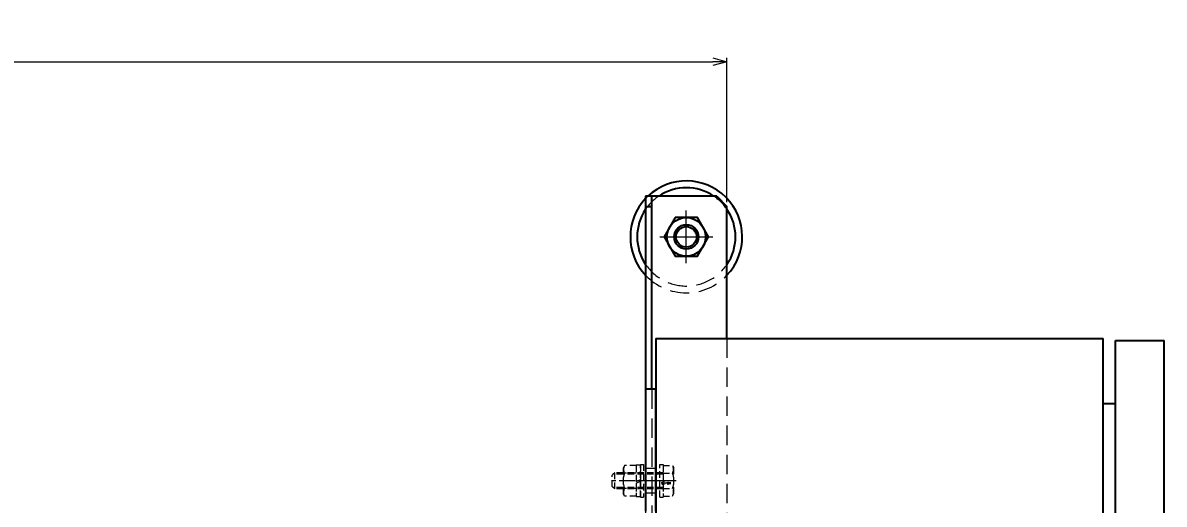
# Model space of a CAD drawing. Header units: millimetres. Extents: x 0 to 51411, y 0 to 16902.
# Drawn here: x 3422 to 3983, y 8619 to 8856 of the extents above; entities that cross this region are included whole.
import ezdxf

# ---------------------------------------------------------------- set-up
doc = ezdxf.new("R2010")
doc.units = ezdxf.units.MM
doc.linetypes.add('CENTER2', pattern=[28.575, 19.05, -3.175, 3.175, -3.175])
doc.linetypes.add('HIDDEN2', pattern=[4.7625, 3.175, -1.5875])
for name, color, linetype, lineweight in [('01_外形線', 7, 'Continuous', 25), ('03_かくれ線', 6, 'HIDDEN2', 13), ('04_中心線', 1, 'CENTER2', 9), ('07_寸法線', 3, 'Continuous', 9)]:
    doc.layers.add(name, color=color, linetype=linetype, lineweight=lineweight)
doc.styles.add('KSS_TXT', font='txt.shx', dxfattribs={"bigfont": 'extfont2.shx'})
doc.styles.add('寸法用', font='simplex.shx', dxfattribs={"width": 0.8, "bigfont": '@extfont2.shx'})
doc.dimstyles.new('機械製図用', dxfattribs={"dimtxt": 3.5, "dimasz": 3.5, "dimexe": 2, "dimexo": 0, "dimgap": 1.2, "dimtad": 1, "dimdsep": 46, "dimtxsty": '寸法用', "dimblk": 'OPEN30', "dimcen": 0, "dimclrd": 256, "dimclre": 256, "dimclrt": 7, "dimazin": 2, "dimtm": 1e-09, "dimtfac": 0.75, "dimtmove": 0, "dimatfit": 3, "dimldrblk": 'OPEN30', "dimfxl": 1, "dimlwd": -1, "dimlwe": -1, "dimarcsym": 0})

# ---------------------------------------------------------------- blocks, each defined once
blk = doc.blocks.new('*U478')
at = {"layer": '04_中心線', "color": 0, "linetype": 'CENTER2', "transparency": 16777216}
for p, q in [((0, 2.4), (0, 12.97)), ((-12.97, 0), (-2.4, 0)), ((2.4, 0), (12.97, 0)), ((0, -12.97), (0, -2.4))]:
    blk.add_line(p, q, dxfattribs=at)
at = {"layer": '04_中心線', "color": 0, "linetype": 'Continuous', "transparency": 16777216}
for p, q in [((-1.2, 0), (1.2, 0)), ((0, -1.2), (0, 1.2))]:
    blk.add_line(p, q, dxfattribs=at)
blk = doc.blocks.new('*U476')
at = {"layer": '04_中心線', "color": 0, "linetype": 'CENTER2', "transparency": 16777216}
for p, q in [((0, 1.2), (0, 9.5)), ((-9.5, 0), (-1.2, 0)), ((1.2, 0), (9.5, 0)), ((0, -9.5), (0, -1.2))]:
    blk.add_line(p, q, dxfattribs=at)
at = {"layer": '04_中心線', "color": 0, "linetype": 'Continuous', "transparency": 16777216}
for p, q in [((-0.6, 0), (0.6, 0)), ((0, -0.6), (0, 0.6))]:
    blk.add_line(p, q, dxfattribs=at)
blk = doc.blocks.new('_Open30')
at = {"color": 0, "linetype": 'ByBlock', "lineweight": -2}
for p, q in [((-1, 0.268), (0, 0)), ((0, 0), (-1, -0.268)), ((0, 0), (-1, 0))]:
    blk.add_line(p, q, dxfattribs=at)
blk = doc.blocks.new('*D487')
at = {"layer": '07_寸法線', "transparency": 16777216}
for p, q in [((2888.14, 8767.87), (2888.14, 8838.99)), ((2895.14, 8836.99), (3761.14, 8836.99)), ((3768.14, 8767.87), (3768.14, 8838.99))]:
    blk.add_line(p, q, dxfattribs=at)
at = {"layer": 'Defpoints', "color": 0, "transparency": 16777216}
for p in [(3768.14, 8836.99), (2888.14, 8765.87), (3768.14, 8765.87)]:
    blk.add_point(p, dxfattribs=at)
at = {"layer": '07_寸法線', "transparency": 16777216, "xscale": 7, "yscale": 7, "zscale": 7, "rotation": 180}
blk.add_blockref('_Open30', (2888.14, 8836.99), dxfattribs=at)
at = {"layer": '07_寸法線', "transparency": 16777216, "xscale": 7, "yscale": 7, "zscale": 7}
blk.add_blockref('_Open30', (3768.14, 8836.99), dxfattribs=at)
at = {"layer": '07_寸法線', "color": 7, "transparency": 16777216, "insert": (3328.14, 8846.99), "char_height": 14, "attachment_point": 5, "style": '寸法用'}
blk.add_mtext('880', dxfattribs=at)

msp = doc.modelspace()

# ---------------------------------------------------------------- linework, layer by layer
at = {"layer": '01_外形線'}
for p, q in [((3728.139, 8770.866), (3728.139, 8675.866)), ((3763.139, 8770.866), (3728.139, 8770.866)), ((3731.139, 8675.866), (3731.139, 8770.866)), ((3763.139, 8770.866), (3768.139, 8765.866)), ((3728.139, 8765.866), (3731.139, 8765.866)), ((3768.139, 8700.866), (3768.139, 8765.866)), ((3733.139, 8700.866), (3733.139, 8316.199)), ((3733.139, 8700.866), (3743.139, 8700.866)), ((3743.139, 8700.866), (3908.64, 8700.866)), ((3908.64, 8700.866), (3953.139, 8700.866)), ((3953.139, 8369.405), (3953.139, 8700.866)), ((3959.139, 8699.866), (3983.139, 8699.866)), ((3959.139, 8369.51), (3959.139, 8699.866)), ((3983.139, 8369.929), (3983.139, 8699.866)), ((3728.139, 8675.866), (3728.139, 8615.866)), ((3733.139, 8675.866), (3728.139, 8675.866)), ((3733.139, 8615.866), (3733.139, 8675.866)), ((3953.139, 8668.866), (3959.139, 8668.866))]:
    msp.add_line(p, q, dxfattribs=at)
msp.add_lwpolyline([(3742.654, 8760.366), (3737.17, 8750.866), (3742.654, 8741.366), (3753.624, 8741.366), (3759.109, 8750.866), (3753.624, 8760.366)], close=True, dxfattribs=at)
for radius in [9.5, 6, 5.053]:
    msp.add_circle((3748.139, 8750.866), radius, dxfattribs=at)
for radius, start, end in [(27.518, 316.61816, 133.38184), (24.18, 55.80392, 124.19608), (27.518, 136.61816, 223.38184), (24.18, 145.80392, 214.19608), (24.18, 325.80392, 34.19608)]:
    msp.add_arc((3748.139, 8750.866), radius, start, end, dxfattribs=at)
at = {"layer": '03_かくれ線', "ltscale": 3}
for p, q in [((3768.139, 8700.866), (3768.139, 8200.866)), ((3728.139, 8675.866), (3728.139, 8225.866)), ((3731.139, 8675.866), (3731.139, 8225.866)), ((3733.139, 8636.866), (3728.139, 8636.866)), ((3733.139, 8624.866), (3728.139, 8624.866))]:
    msp.add_line(p, q, dxfattribs=at)
at = {"layer": '03_かくれ線'}
for p, q in [((3717.785, 8638.371), (3717.06, 8637.116)), ((3723.56, 8638.371), (3717.785, 8638.371)), ((3723.56, 8638.566), (3723.56, 8630.538)), ((3725.56, 8638.566), (3723.56, 8638.566)), ((3723.56, 8638.371), (3723.56, 8623.36)), ((3725.56, 8622.866), (3725.56, 8638.866)), ((3725.56, 8638.866), (3727.16, 8638.866)), ((3725.56, 8638.566), (3725.56, 8631.266)), ((3727.16, 8638.866), (3727.16, 8622.866)), ((3735.16, 8622.866), (3735.16, 8638.866)), ((3735.16, 8638.866), (3736.76, 8638.866)), ((3736.76, 8638.866), (3736.76, 8622.866)), ((3736.76, 8638.371), (3736.76, 8623.36)), ((3736.76, 8638.371), (3741.364, 8638.371)), ((3741.364, 8638.371), (3742.06, 8637.166)), ((3712.06, 8633.966), (3711.76, 8633.666)), ((3711.76, 8628.066), (3711.76, 8633.666)), ((3712.96, 8634.866), (3712.06, 8633.966)), ((3717.06, 8634.116), (3712.21, 8634.116)), ((3712.96, 8626.866), (3712.96, 8634.866)), ((3717.06, 8634.866), (3712.96, 8634.866)), ((3717.06, 8637.116), (3717.06, 8624.616)), ((3736.76, 8634.866), (3717.06, 8634.866)), ((3736.76, 8634.116), (3717.06, 8634.116)), ((3723.56, 8634.619), (3717.785, 8634.619)), ((3736.76, 8634.619), (3741.364, 8634.619)), ((3742.06, 8624.566), (3742.06, 8637.166)), ((3742.06, 8630.866), (3711.76, 8630.866)), ((3712.06, 8627.766), (3711.76, 8628.066)), ((3712.96, 8626.866), (3712.06, 8627.766)), ((3717.06, 8627.616), (3712.21, 8627.616)), ((3736.76, 8627.616), (3717.06, 8627.616)), ((3723.56, 8627.113), (3717.785, 8627.113)), ((3725.56, 8631.266), (3723.56, 8630.538)), ((3725.56, 8630.466), (3723.56, 8629.738)), ((3723.56, 8629.738), (3723.56, 8623.166)), ((3725.56, 8630.466), (3725.56, 8623.166)), ((3736.76, 8627.113), (3741.364, 8627.113)), ((3717.06, 8626.866), (3712.96, 8626.866)), ((3736.76, 8626.866), (3717.06, 8626.866)), ((3717.785, 8623.36), (3717.06, 8624.616)), ((3723.56, 8623.36), (3717.785, 8623.36)), ((3723.56, 8623.166), (3725.56, 8623.166)), ((3725.56, 8622.866), (3727.16, 8622.866)), ((3735.16, 8622.866), (3736.76, 8622.866)), ((3736.76, 8623.36), (3741.364, 8623.36)), ((3741.364, 8623.36), (3742.06, 8624.566))]:
    msp.add_line(p, q, dxfattribs=at)
at = {"layer": '03_かくれ線', "ltscale": 3}
msp.add_circle((3748.139, 8750.866), 6, dxfattribs=at)
for radius, start, end in [(27.518, 133.38184, 136.61816), (24.18, 124.19608, 145.80392), (24.18, 34.19608, 55.80392), (24.18, 214.19608, 325.80392), (27.518, 223.38184, 316.61816)]:
    msp.add_arc((3748.139, 8750.866), radius, start, end, dxfattribs=at)
at = {"layer": '03_かくれ線'}
for centre, radius, start, end in [((3721.035, 8636.495), 3.753, 150.00001, 209.99999), ((3738.114, 8636.495), 3.753, 330.00001, 29.99999), ((3727.136, 8630.866), 10.077, 158.13461, 201.86539), ((3731.595, 8630.866), 10.465, 338.98558, 21.01442), ((3721.035, 8625.237), 3.753, 150.00001, 209.99999), ((3738.114, 8625.237), 3.753, 330.00001, 29.99999)]:
    msp.add_arc(centre, radius, start, end, dxfattribs=at)
at = {"layer": '04_中心線'}
msp.add_line((3743.139, 8630.866), (3718.139, 8630.866), dxfattribs=at)

# ---------------------------------------------------------------- block references
at = {"layer": '04_中心線', "linetype": 'CENTER2'}
for name in ['*U478', '*U476']:
    msp.add_blockref(name, (3748.139, 8750.866), dxfattribs=at)

# ---------------------------------------------------------------- texts
at = {"layer": '03_かくれ線', "style": 'KSS_TXT'}
msp.add_text('M8-25', height=1, rotation=180, dxfattribs=at).set_placement((3740.584, 8630.186))

# ---------------------------------------------------------------- dimensions: what is measured, and where the dimension line sits
at = {"layer": '07_寸法線'}
dim = msp.add_linear_dim(base=(3768.139, 8836.987), p1=(2888.139, 8765.866), p2=(3768.139, 8765.866), dimstyle='機械製図用', override={"dimtxt": 14, "dimasz": 7, "dimexo": 2, "dimgap": 3}, dxfattribs=at)
dim.commit()
dim.dimension.update_dxf_attribs({"geometry": '*D487', "text_midpoint": (3328.139, 8846.987)})

doc.saveas('drawing.dxf')
